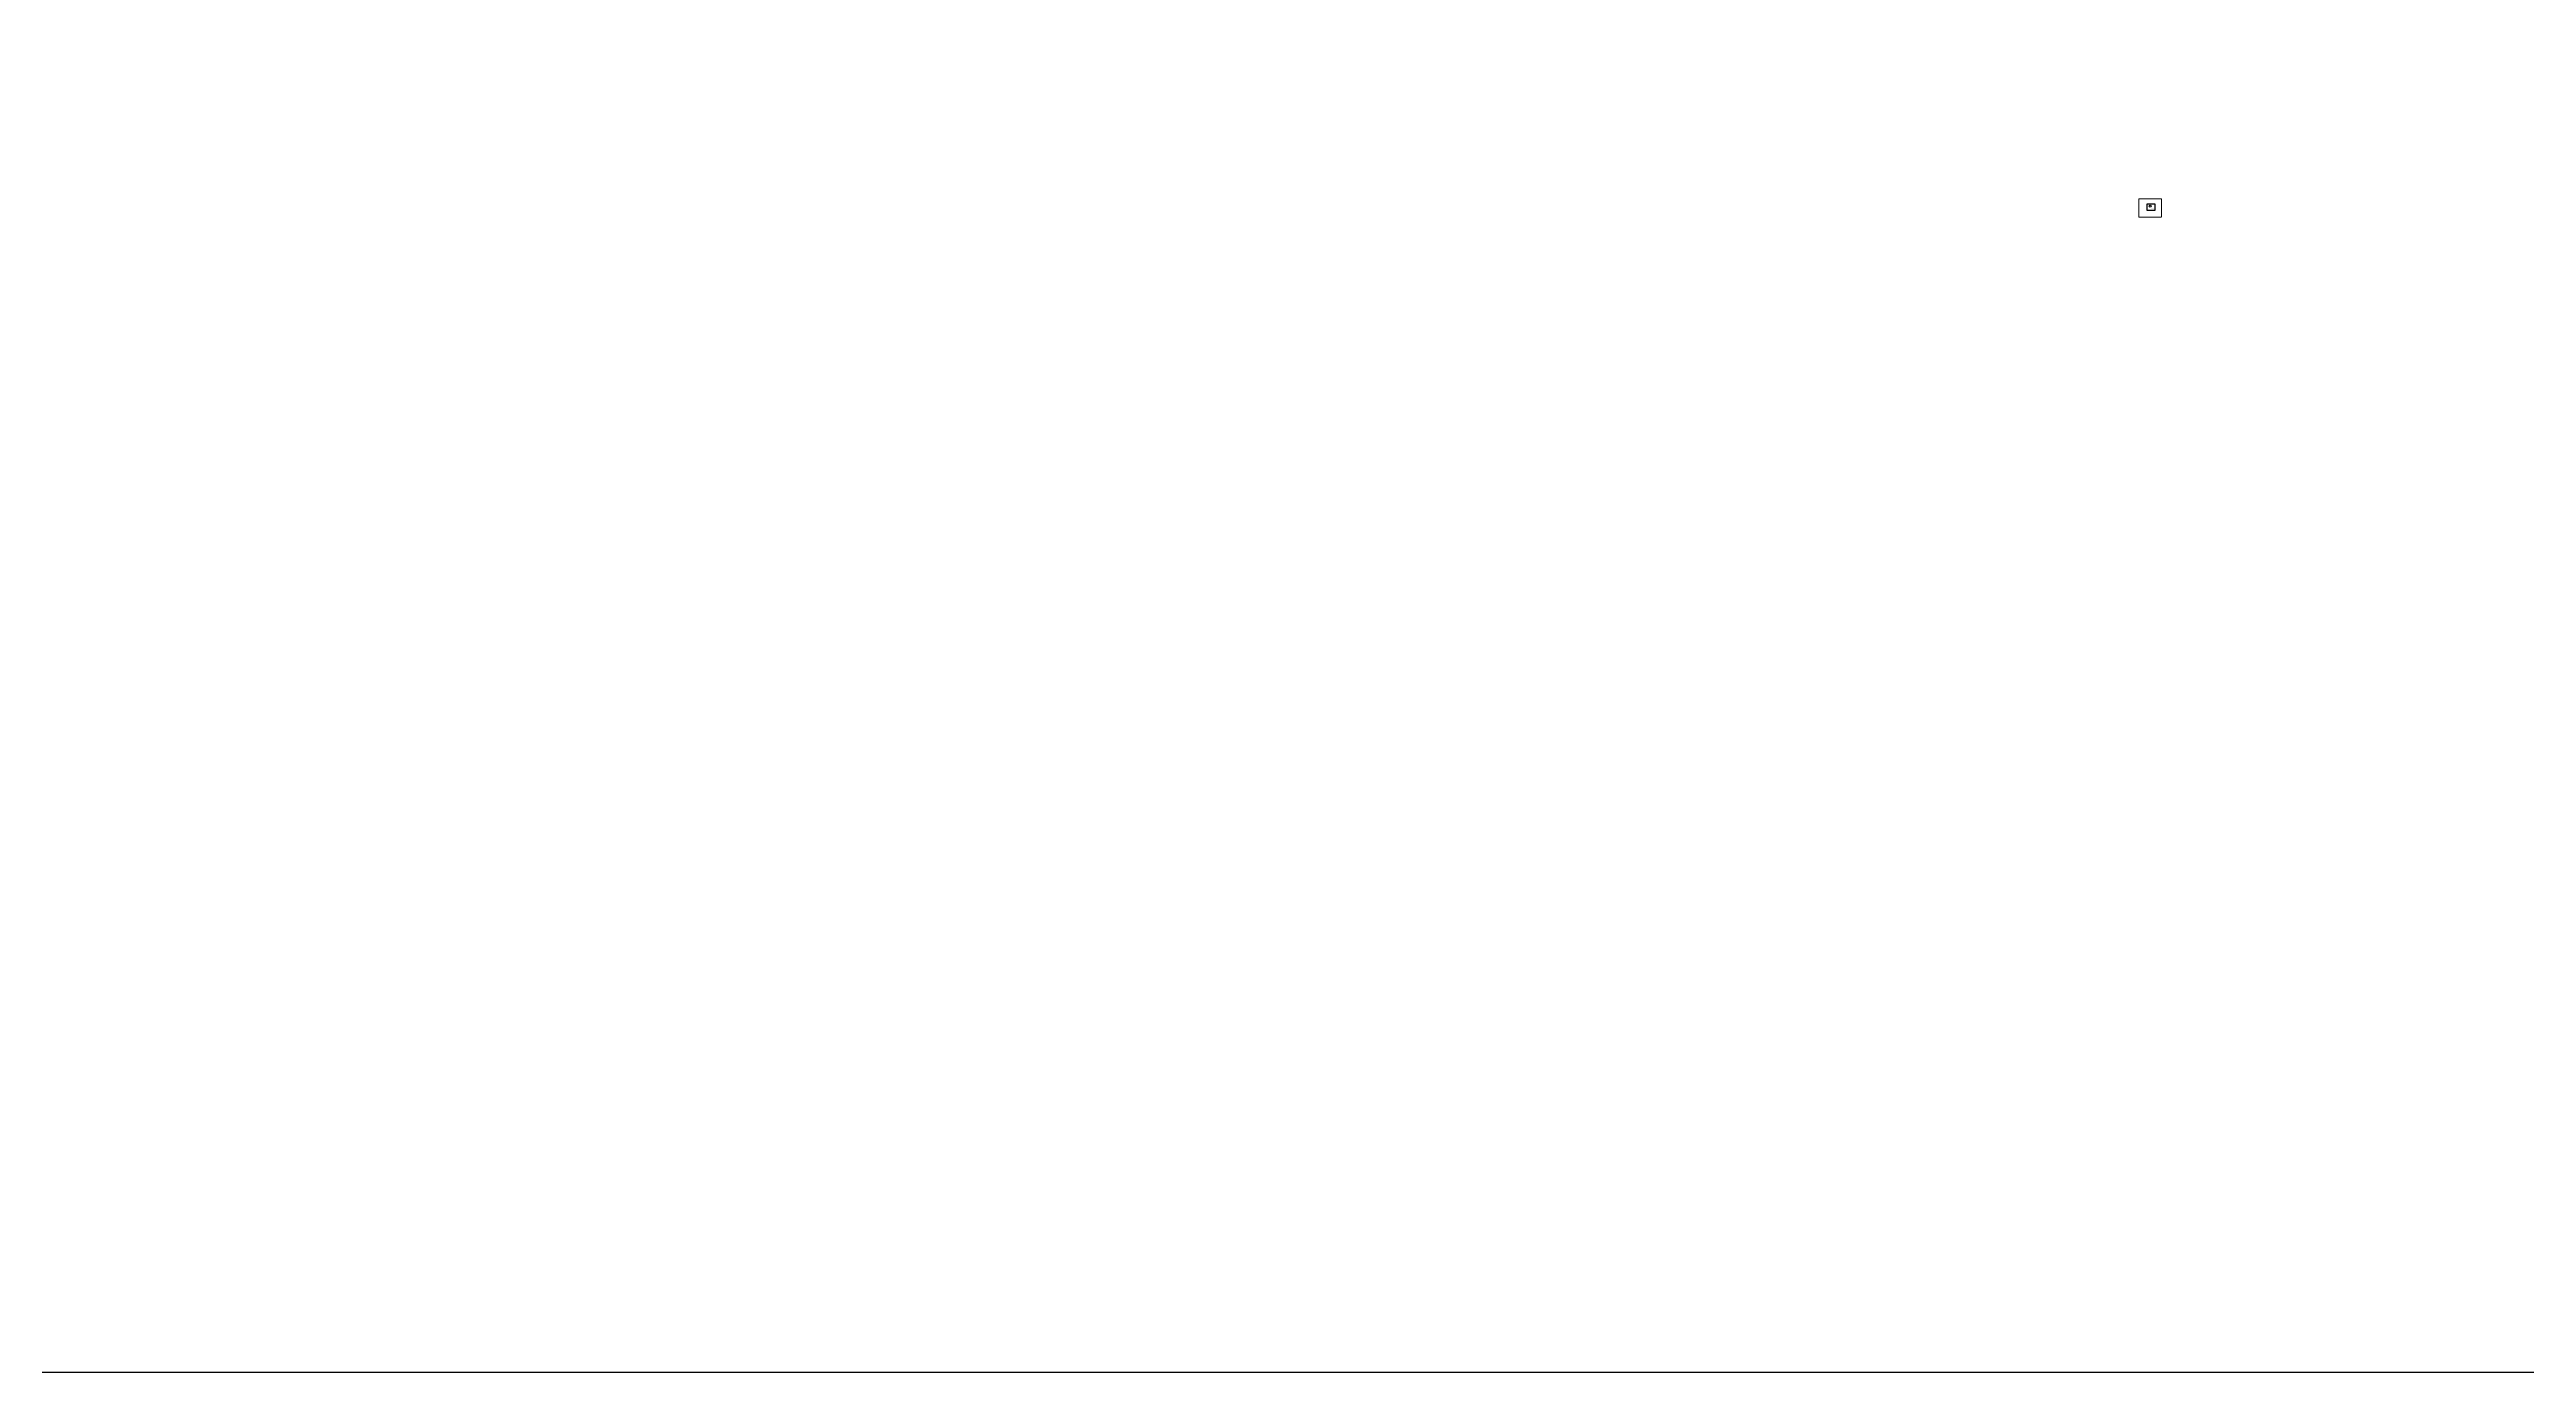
# Model space of a CAD drawing. Header units: millimetres. Extents: x -46397 to 283259, y -8690 to 23983.
# Drawn here: x 214680 to 224292, y -8690 to -3557 of the extents above; entities that cross this region are included whole.
import ezdxf

# ---------------------------------------------------------------- set-up
doc = ezdxf.new("R2010")
doc.units = ezdxf.units.MM
doc.linetypes.add('HIDDEN', pattern=[0.375, 0.25, -0.125])
doc.layers.add('Long_AM_Hidden', color=4, linetype='HIDDEN', lineweight=9)
doc.styles.add('GHI CHÚ 3', font='isocp_IV25.ttf', dxfattribs={"width": 0.8})

msp = doc.modelspace()

# ---------------------------------------------------------------- linework, layer by layer
msp.add_lwpolyline([(-5297.58, 11840.68), (283258.8, 11840.68), (283258.8, -8689.89), (-5297.58, -8689.89)], close=True)
at = {"elevation": 0}
msp.add_lwpolyline([(222819.62, -4156.27), (222849.62, -4156.27), (222849.62, -4181.27), (222819.62, -4181.27)], close=True, dxfattribs=at)
msp.add_circle((222831.62, -4165.27, 0), 4)
at = {"layer": 'Long_AM_Hidden'}
msp.add_lwpolyline([(222788.16, -4136.18), (222874.99, -4136.18), (222874.99, -4208.15), (222788.16, -4208.15)], close=True, dxfattribs=at)

# ---------------------------------------------------------------- texts
at = {"color": 3, "insert": (222838.66, -4175.07, 0), "char_height": 1, "width": 12.1177, "attachment_point": 5, "style": 'GHI CHÚ 3'}
msp.add_mtext("\\A1;\\pxqc;KT-10\\PVL: SS400/S(A)36-4mm\\PQ'ty:4", dxfattribs=at)

doc.saveas('drawing.dxf')
